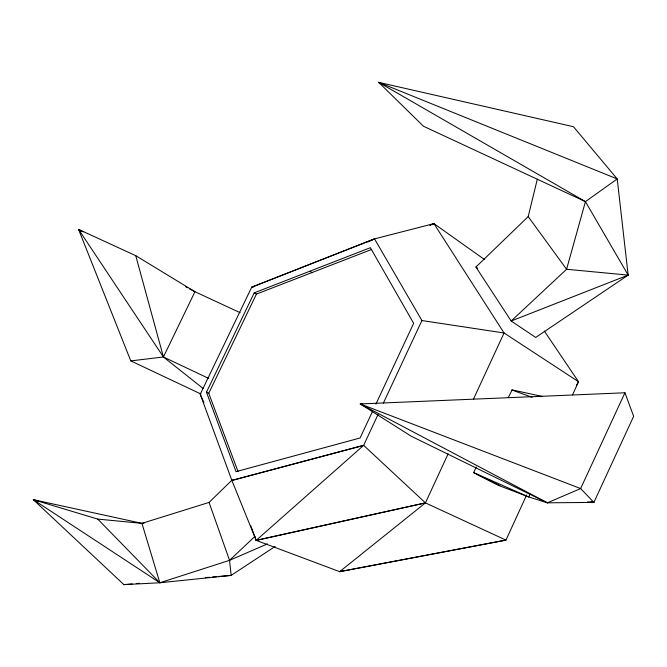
<?xml version="1.0" encoding="UTF-8"?>
<svg xmlns="http://www.w3.org/2000/svg" width="667" height="667" viewBox="0 0 667 667"><rect width="100%" height="100%" fill="white"/><g stroke="black" fill="none" stroke-linecap="round" stroke-linejoin="round"><path stroke-width="1" d="M585.426 201.634L378.731 82.366L617.217 178.939L585.426 201.634L566.591 269.268L511.18 321.01L628.156 275.104L585.426 201.634L423.453 126.238L378.731 82.366L573.47 126.713L617.217 178.939L628.156 275.104L535.709 337.444L511.18 321.01L475.913 267.042L528.189 216.625L537.31 179.206M526.697 494.864L505.961 540.112L339.661 571.661L256.17 540.37L231.874 480.432L200.225 394.264L251.701 287.185L374.512 238.886L433.934 223.628L484.692 259.663M572.494 394.939L578.539 381.741L544.355 331.082M499.925 485.634L473.645 472.628L476.246 466.992M508.312 397.465L512.164 389.903L542.529 396.498M587.677 501.876L593.88 502.393L633.65 416.3L624.946 392.78L360.255 403.944L411.364 436.293L547.399 502.826L593.88 502.393L580.623 488.552L360.255 403.944L362.331 404.002M448.157 453.802L425.438 502.885L339.661 571.661L505.961 540.112L425.438 502.885L363.64 445.356L231.874 480.432L363.64 445.356L378.097 414.382M473.495 399.066L504.069 332.991L433.934 223.628L430.065 225.129L433.934 223.628M624.946 392.78L580.623 488.552L547.399 502.826L528.739 496.965L498.466 485.376L476.838 474.345M530.048 494.155L528.739 496.965L473.645 472.628M372.386 411.664L360.088 437.977L236.06 471.644L206.462 392.213L254.21 292.855L370.368 247.682L413.665 323.32L375.896 404.144M383.358 403.126L421.919 320.544L374.512 238.886L251.701 287.185L253.718 286.927M238.094 471.686L208.763 393.297L256.428 294.097L371.586 249.483M576.396 385.301L578.539 381.741L504.069 332.991L421.919 320.544M275.171 546.423L231.149 575.396L159.847 582.766L123.904 584.634L33.35 499.691L97.749 519.093L141.946 523.353L209.054 502.418L232.149 479.957M144.014 523.22L141.946 523.353L33.35 499.691L159.847 582.766L229.54 560.338L255.011 536.326M363.64 445.356L256.17 540.37L250.767 525.713M367.959 241.971L374.512 238.886M218.776 576.463L231.149 575.396L229.54 560.338L267.434 543.897M339.661 571.661L342.53 570.443M240.095 312.673L194.956 291.721L135.76 255.686L78.564 229.381L130.79 360.905L163.423 356.978L208.529 378.339M123.904 584.634L132.149 583.925M136.276 583.567L139.37 583.3M205.369 577.614L209.496 577.255M212.59 576.988L216.708 576.638M140.804 523.603L142.88 523.47M628.156 275.104L566.591 269.268L528.189 216.625M590.812 501.851L593.88 502.393M33.35 499.691L38.236 501.409M511.781 389.945L532.108 397.299M378.731 82.366L380.657 83.15M206.462 392.213L208.763 393.297M130.79 360.905L200.984 394.03M360.255 403.944L547.399 502.826M203.168 388.536L163.423 356.978L78.564 229.381L83.142 231.841M185.793 286.81L187.627 287.794M189.461 288.769L194.956 291.721L163.423 356.978L135.76 255.686M254.21 292.855L256.428 294.097M310.08 271.361L312.281 272.686M475.913 267.042L477.589 268.201M78.564 229.381L80.99 231.332M97.749 519.093L159.847 582.766L141.946 523.353M200.225 394.264L203.91 402.635M209.054 502.418L229.54 560.338M425.438 502.885L256.17 540.37L425.438 502.885"/></g></svg>
